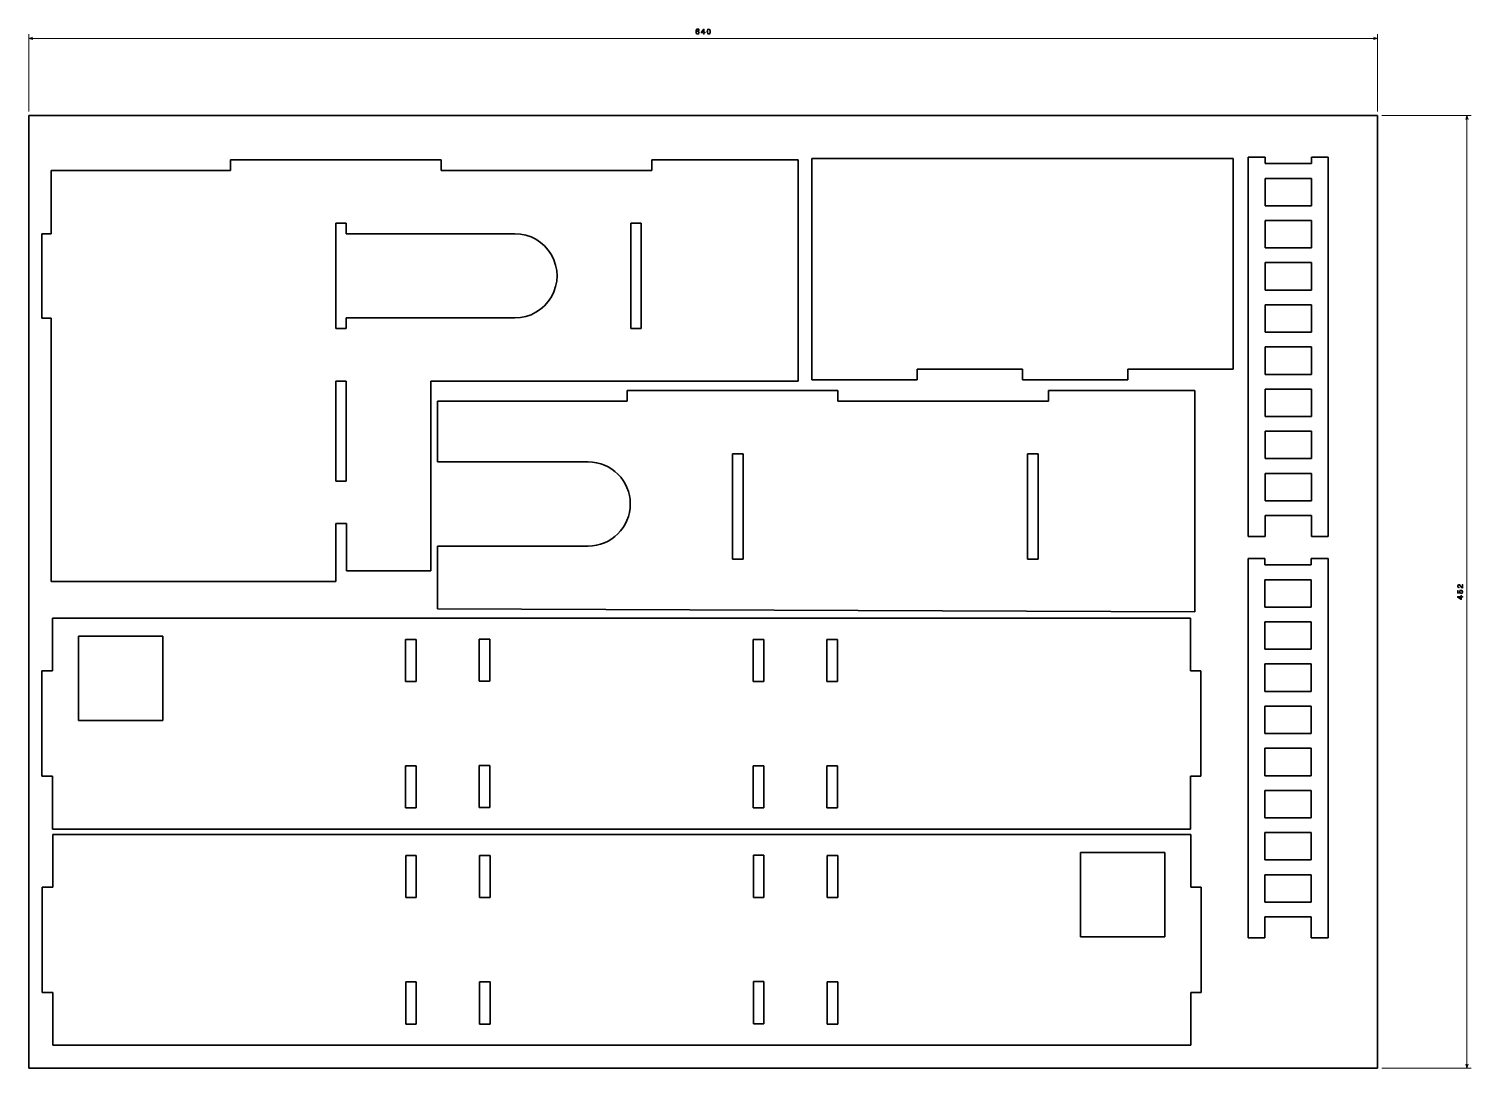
# Model space of a CAD drawing. Extents: x 99 to 783, y 62 to 555.
import ezdxf

# ---------------------------------------------------------------- set-up
doc = ezdxf.new("R2010")
doc.units = 0

msp = doc.modelspace()

# ---------------------------------------------------------------- linework, layer by layer
at = {"color": 7, "lineweight": 13}
for p, q in [((99.004669, 515.617432), (99.004669, 552.255554)), ((99.004669, 550.255554), (739.004639, 550.255554)), ((739.004639, 515.617432), (739.004639, 552.255554)), ((741.004639, 513.617432), (783.470459, 513.617432)), ((781.470459, 61.617401), (781.470459, 513.617432)), ((741.004639, 61.617401), (783.470459, 61.617401))]:
    msp.add_line(p, q, dxfattribs=at)
at = {"color": 7, "lineweight": 35}
for p, q in [((99.004669, 513.617432), (739.004639, 513.617432)), ((99.004669, 513.617432), (99.004669, 61.617401)), ((739.004639, 61.617401), (739.004639, 513.617432)), ((470.502747, 493.237488), (470.502747, 388.237488)), ((670.502686, 493.237488), (470.502747, 493.237488)), ((670.502686, 393.237488), (670.502686, 493.237488)), ((677.643066, 493.828308), (677.643066, 313.828308)), ((715.643066, 313.828308), (715.643066, 493.828308)), ((194.660522, 487.582062), (109.660522, 487.582062)), ((109.660522, 487.582062), (109.660522, 457.582062)), ((294.660522, 492.582062), (194.660522, 492.582062)), ((394.660522, 487.582062), (294.660522, 487.582062)), ((464.060547, 492.582062), (394.660522, 492.582062)), ((464.060547, 387.582062), (464.060547, 492.582062)), ((685.643066, 490.828308), (707.643066, 490.828308)), ((707.643066, 483.828308), (685.643066, 483.828308)), ((685.643066, 470.828308), (707.643066, 470.828308)), ((244.660522, 462.582062), (244.660522, 412.582062)), ((384.660522, 462.582062), (384.660522, 412.582062)), ((389.660522, 412.582062), (389.660522, 462.582062)), ((707.643066, 463.828308), (685.643066, 463.828308)), ((105.112183, 457.582062), (105.112183, 417.422852)), ((249.660522, 457.581818), (329.660522, 457.581696)), ((685.643066, 450.828308), (707.643066, 450.828308)), ((707.643066, 443.828308), (685.643066, 443.828308)), ((685.643066, 430.828308), (707.643066, 430.828308)), ((249.660522, 417.581818), (329.660461, 417.581696)), ((707.643066, 423.828308), (685.643066, 423.828308)), ((109.660522, 417.422852), (109.660522, 292.582062)), ((685.643066, 410.828308), (707.643066, 410.828308)), ((707.643066, 403.828308), (685.643066, 403.828308)), ((520.502747, 393.237488), (570.502686, 393.237488)), ((620.502686, 393.237488), (670.502686, 393.237488)), ((685.643066, 390.828308), (707.643066, 390.828308)), ((244.660522, 387.582062), (244.660522, 340.082062)), ((249.660522, 340.082062), (249.660522, 387.582062)), ((289.750671, 387.582062), (289.750671, 297.582062)), ((289.750671, 387.582062), (464.060547, 387.582062)), ((470.502747, 388.237488), (520.502747, 388.237488)), ((570.502686, 388.237488), (620.502686, 388.237488)), ((707.643066, 383.828308), (685.643066, 383.828308)), ((382.957397, 378.104309), (292.957397, 378.104309)), ((292.957397, 378.104309), (292.957397, 349.353638)), ((482.957397, 383.104309), (382.957397, 383.104309)), ((582.957397, 378.104309), (482.957397, 378.104309)), ((652.357361, 383.104309), (582.957397, 383.104309)), ((652.357361, 278.104309), (652.357361, 383.104309)), ((685.643066, 370.828308), (707.643066, 370.828308)), ((707.643066, 363.828308), (685.643066, 363.828308)), ((364.431274, 349.329407), (292.957397, 349.353638)), ((432.957397, 303.104309), (432.957397, 353.104309)), ((437.957397, 353.104309), (437.957397, 303.104309)), ((572.957397, 303.104309), (572.957397, 353.104309)), ((577.957397, 353.104309), (577.957397, 303.104309)), ((685.643066, 350.828308), (707.643066, 350.828308)), ((707.643066, 343.828308), (685.643066, 343.828308)), ((685.643066, 330.828308), (707.643066, 330.828308)), ((707.643066, 323.828308), (685.643066, 323.828308)), ((244.660522, 292.582062), (244.660522, 320.082062)), ((249.750732, 320.082062), (249.750732, 297.582062)), ((292.957458, 309.353638), (364.417725, 309.329407)), ((292.957458, 279.536255), (292.957458, 309.353638)), ((677.61615, 303.399902), (677.61615, 123.39991)), ((715.61615, 123.39991), (715.61615, 303.399902)), ((249.750732, 297.582062), (289.750671, 297.582062)), ((685.61615, 300.399902), (707.61615, 300.399902)), ((109.660522, 292.582062), (244.660522, 292.582062)), ((707.61615, 293.399902), (685.61615, 293.399902)), ((110.246216, 250.088333), (110.246216, 275.088318)), ((110.246216, 275.088318), (650.246216, 275.088318)), ((292.957458, 279.536255), (652.357361, 278.104309)), ((650.246216, 275.088318), (650.246216, 250.088333)), ((685.61615, 280.399902), (707.61615, 280.399902)), ((707.61615, 273.399902), (685.61615, 273.399902)), ((162.574615, 266.548096), (122.574585, 266.548096)), ((122.574585, 266.548096), (122.574585, 226.548096)), ((162.574615, 226.548096), (162.574615, 266.548096)), ((312.746216, 265.220245), (312.746216, 245.220245)), ((317.746216, 245.220245), (317.746216, 265.220245)), ((685.61615, 260.399902), (707.61615, 260.399902)), ((707.61615, 253.399902), (685.61615, 253.399902)), ((105.246216, 200.088333), (105.246216, 250.088333)), ((655.246216, 250.088333), (655.246216, 200.088333)), ((685.61615, 240.399902), (707.61615, 240.399902)), ((707.61615, 233.399902), (685.61615, 233.399902)), ((122.574585, 226.548096), (162.574615, 226.548096)), ((685.61615, 220.399902), (707.61615, 220.399902)), ((707.61615, 213.399902), (685.61615, 213.399902)), ((110.246216, 175.088333), (110.246216, 200.088333)), ((277.746216, 205.088333), (277.746216, 185.088333)), ((282.746216, 185.088333), (282.746216, 205.088333)), ((312.746216, 205.220245), (312.746216, 185.220245)), ((317.746216, 185.220245), (317.746216, 205.220245)), ((442.746216, 205.088333), (442.746216, 185.088333)), ((447.746216, 185.088333), (447.746216, 205.088333)), ((477.746216, 205.088333), (477.746216, 185.088333)), ((482.746216, 185.088333), (482.746216, 205.088333)), ((650.246216, 200.088333), (650.246216, 175.088333)), ((685.61615, 200.399902), (707.61615, 200.399902)), ((707.61615, 193.399902), (685.61615, 193.399902)), ((685.61615, 180.399902), (707.61615, 180.399902)), ((650.246216, 175.088333), (110.246216, 175.088333)), ((650.36554, 172.53685), (110.36554, 172.53685)), ((110.36554, 172.53685), (110.36554, 147.53685)), ((650.36554, 147.53685), (650.36554, 172.53685)), ((707.61615, 173.399902), (685.61615, 173.399902)), ((277.86554, 142.53685), (277.86554, 162.53685)), ((282.86554, 162.53685), (282.86554, 142.53685)), ((312.86554, 142.53685), (312.86554, 162.53685)), ((317.86554, 162.53685), (317.86554, 142.53685)), ((442.86554, 142.668762), (442.86554, 162.668762)), ((447.86554, 162.668762), (447.86554, 142.668762)), ((477.86554, 142.53685), (477.86554, 162.53685)), ((482.86554, 162.53685), (482.86554, 142.53685)), ((598.03717, 163.996613), (638.03717, 163.996613)), ((598.03717, 123.996613), (598.03717, 163.996613)), ((638.03717, 163.996613), (638.03717, 123.996613)), ((685.61615, 160.399902), (707.61615, 160.399902)), ((707.61615, 153.399902), (685.61615, 153.399902)), ((105.36554, 147.53685), (105.36554, 97.53685)), ((655.36554, 97.53685), (655.36554, 147.53685)), ((685.61615, 140.399902), (707.61615, 140.399902)), ((707.61615, 133.399902), (685.61615, 133.399902)), ((638.03717, 123.996613), (598.03717, 123.996613)), ((110.36554, 97.53685), (110.36554, 72.53685)), ((277.86554, 82.53685), (277.86554, 102.53685)), ((282.86554, 102.53685), (282.86554, 82.53685)), ((312.86554, 82.53685), (312.86554, 102.53685)), ((317.86554, 102.53685), (317.86554, 82.53685)), ((442.86554, 82.668762), (442.86554, 102.668762)), ((447.86554, 102.668762), (447.86554, 82.668762)), ((477.86554, 82.53685), (477.86554, 102.53685)), ((482.86554, 102.53685), (482.86554, 82.53685)), ((650.36554, 72.53685), (650.36554, 97.53685)), ((110.36554, 72.53685), (650.36554, 72.53685)), ((739.004639, 61.617401), (99.004669, 61.617401))]:
    msp.add_line(p, q, dxfattribs=at)
at = {"color": 7, "lineweight": 35, "ltscale": 0.2}
for p, q in [((685.643066, 493.828308), (677.643066, 493.828308)), ((715.643066, 493.828308), (707.643066, 493.828308)), ((677.643066, 313.828308), (685.643066, 313.828308)), ((707.643066, 313.828308), (715.643066, 313.828308)), ((685.61615, 303.399902), (677.61615, 303.399902)), ((715.61615, 303.399902), (707.61615, 303.399902)), ((677.61615, 123.39991), (685.61615, 123.39991)), ((707.61615, 123.39991), (715.61615, 123.39991))]:
    msp.add_line(p, q, dxfattribs=at)
at = {"color": 7, "lineweight": 35, "ltscale": 0.075}
for p, q in [((685.643066, 490.828308), (685.643066, 493.828308)), ((707.643066, 493.828308), (707.643066, 490.828308)), ((685.61615, 300.399902), (685.61615, 303.399902)), ((707.61615, 303.399902), (707.61615, 300.399902))]:
    msp.add_line(p, q, dxfattribs=at)
at = {"color": 7, "lineweight": 35, "ltscale": 0.125}
for p, q in [((194.660522, 492.582062), (194.660522, 487.582062)), ((294.660522, 492.582062), (294.660522, 487.582062)), ((394.660522, 492.582062), (394.660522, 487.582062)), ((244.660522, 462.582062), (249.660522, 462.582062)), ((384.660522, 462.582062), (389.660522, 462.582062)), ((249.660522, 412.582062), (244.660522, 412.582062)), ((389.660522, 412.582062), (384.660522, 412.582062)), ((520.502747, 388.237488), (520.502747, 393.237488)), ((570.502686, 388.237488), (570.502686, 393.237488)), ((620.502686, 388.237488), (620.502686, 393.237488)), ((249.660522, 387.582062), (244.660522, 387.582062)), ((382.957397, 383.104309), (382.957397, 378.104309)), ((482.957397, 383.104309), (482.957397, 378.104309)), ((582.957397, 383.104309), (582.957397, 378.104309)), ((432.957397, 353.104309), (437.957397, 353.104309)), ((572.957397, 353.104309), (577.957397, 353.104309)), ((244.660522, 340.082062), (249.660522, 340.082062)), ((437.957397, 303.104309), (432.957397, 303.104309)), ((577.957397, 303.104309), (572.957397, 303.104309)), ((282.746216, 265.088318), (277.746216, 265.088318)), ((317.746216, 265.220245), (312.746216, 265.220245)), ((447.746216, 265.088318), (442.746216, 265.088318)), ((482.746216, 265.088318), (477.746216, 265.088318)), ((105.246216, 250.088333), (110.246216, 250.088333)), ((655.246216, 250.088333), (650.246216, 250.088333)), ((277.746216, 245.088333), (282.746216, 245.088333)), ((312.746216, 245.220245), (317.746216, 245.220245)), ((442.746216, 245.088333), (447.746216, 245.088333)), ((477.746216, 245.088333), (482.746216, 245.088333)), ((105.246216, 200.088333), (110.246216, 200.088333)), ((282.746216, 205.088333), (277.746216, 205.088333)), ((317.746216, 205.220245), (312.746216, 205.220245)), ((447.746216, 205.088333), (442.746216, 205.088333)), ((482.746216, 205.088333), (477.746216, 205.088333)), ((655.246216, 200.088333), (650.246216, 200.088333)), ((277.746216, 185.088333), (282.746216, 185.088333)), ((312.746216, 185.220245), (317.746216, 185.220245)), ((442.746216, 185.088333), (447.746216, 185.088333)), ((477.746216, 185.088333), (482.746216, 185.088333)), ((277.86554, 162.53685), (282.86554, 162.53685)), ((312.86554, 162.53685), (317.86554, 162.53685)), ((442.86554, 162.668762), (447.86554, 162.668762)), ((477.86554, 162.53685), (482.86554, 162.53685)), ((105.36554, 147.53685), (110.36554, 147.53685)), ((655.36554, 147.53685), (650.36554, 147.53685)), ((282.86554, 142.53685), (277.86554, 142.53685)), ((317.86554, 142.53685), (312.86554, 142.53685)), ((447.86554, 142.668762), (442.86554, 142.668762)), ((482.86554, 142.53685), (477.86554, 142.53685)), ((105.36554, 97.53685), (110.36554, 97.53685)), ((277.86554, 102.53685), (282.86554, 102.53685)), ((312.86554, 102.53685), (317.86554, 102.53685)), ((442.86554, 102.668762), (447.86554, 102.668762)), ((477.86554, 102.53685), (482.86554, 102.53685)), ((655.36554, 97.53685), (650.36554, 97.53685)), ((282.86554, 82.53685), (277.86554, 82.53685)), ((317.86554, 82.53685), (312.86554, 82.53685)), ((447.86554, 82.668762), (442.86554, 82.668762)), ((482.86554, 82.53685), (477.86554, 82.53685))]:
    msp.add_line(p, q, dxfattribs=at)
at = {"color": 7, "lineweight": 35, "ltscale": 0.325}
for p, q in [((685.643066, 470.828308), (685.643066, 483.828308)), ((707.643066, 483.828308), (707.643066, 470.828308)), ((685.643066, 450.828308), (685.643066, 463.828308)), ((707.643066, 463.828308), (707.643066, 450.828308)), ((685.643066, 430.828308), (685.643066, 443.828308)), ((707.643066, 443.828308), (707.643066, 430.828308)), ((685.643066, 410.828308), (685.643066, 423.828308)), ((707.643066, 423.828308), (707.643066, 410.828308)), ((685.643066, 390.828308), (685.643066, 403.828308)), ((707.643066, 403.828308), (707.643066, 390.828308)), ((685.643066, 370.828308), (685.643066, 383.828308)), ((707.643066, 383.828308), (707.643066, 370.828308)), ((685.643066, 350.828308), (685.643066, 363.828308)), ((707.643066, 363.828308), (707.643066, 350.828308)), ((685.643066, 330.828308), (685.643066, 343.828308)), ((707.643066, 343.828308), (707.643066, 330.828308)), ((685.61615, 280.399902), (685.61615, 293.399902)), ((707.61615, 293.399902), (707.61615, 280.399902)), ((685.61615, 260.399902), (685.61615, 273.399902)), ((707.61615, 273.399902), (707.61615, 260.399902)), ((685.61615, 240.399902), (685.61615, 253.399902)), ((707.61615, 253.399902), (707.61615, 240.399902)), ((685.61615, 220.399902), (685.61615, 233.399902)), ((707.61615, 233.399902), (707.61615, 220.399902)), ((685.61615, 200.399902), (685.61615, 213.399902)), ((707.61615, 213.399902), (707.61615, 200.399902)), ((685.61615, 180.399902), (685.61615, 193.399902)), ((707.61615, 193.399902), (707.61615, 180.399902)), ((685.61615, 160.399902), (685.61615, 173.399902)), ((707.61615, 173.399902), (707.61615, 160.399902)), ((685.61615, 140.399902), (685.61615, 153.399902)), ((707.61615, 153.399902), (707.61615, 140.399902))]:
    msp.add_line(p, q, dxfattribs=at)
at = {"color": 7, "lineweight": 35, "ltscale": 0.125006}
msp.add_line((249.660522, 457.581818), (249.660522, 462.582062), dxfattribs=at)
at = {"color": 7, "lineweight": 35, "ltscale": 0.113708}
for p, q in [((109.660522, 457.582062), (105.112183, 457.582062)), ((105.112183, 417.422852), (109.660522, 417.422852))]:
    msp.add_line(p, q, dxfattribs=at)
at = {"color": 7, "lineweight": 35, "ltscale": 0.124994}
msp.add_line((249.660522, 412.582062), (249.660522, 417.581818), dxfattribs=at)
at = {"color": 7, "lineweight": 35, "ltscale": 0.25}
for p, q in [((685.643066, 313.828308), (685.643066, 323.828308)), ((707.643066, 323.828308), (707.643066, 313.828308)), ((685.61615, 123.39991), (685.61615, 133.399902)), ((707.61615, 133.399902), (707.61615, 123.39991))]:
    msp.add_line(p, q, dxfattribs=at)
at = {"color": 7, "lineweight": 35, "ltscale": 0.127255}
msp.add_line((244.660522, 320.082062), (249.750732, 320.082062), dxfattribs=at)
at = {"color": 7, "lineweight": 35, "ltscale": 0.5}
for p, q in [((277.746216, 265.088318), (277.746216, 245.088333)), ((282.746216, 245.088333), (282.746216, 265.088318)), ((442.746216, 265.088318), (442.746216, 245.088333)), ((447.746216, 245.088333), (447.746216, 265.088318)), ((477.746216, 265.088318), (477.746216, 245.088333)), ((482.746216, 245.088333), (482.746216, 265.088318))]:
    msp.add_line(p, q, dxfattribs=at)
at = {"color": 7, "lineweight": 13}
for points in [[(417.200653, 554.081909), (417.132202, 554.373718), (416.973694, 554.589844), (416.72876, 554.726746), (416.411743, 554.77356), (416.199219, 554.748352), (416.015503, 554.679932), (415.853394, 554.568237), (415.716492, 554.409729), (415.608429, 554.211609), (415.529175, 553.970276), (415.47876, 553.685669), (415.464325, 553.365051), (415.521973, 552.853516), (415.698486, 552.482483), (415.983063, 552.259155), (416.372131, 552.183533), (416.721527, 552.248352), (416.988098, 552.417664), (417.161011, 552.684204), (417.22226, 553.022827), (417.161011, 553.365051), (416.995331, 553.628052), (416.739563, 553.793762), (416.422546, 553.851379), (416.080322, 553.779358), (415.824554, 553.573975), (415.878601, 553.970276), (415.993866, 554.254822), (416.17038, 554.424133), (416.415344, 554.48175), (416.595459, 554.452942), (416.732361, 554.377319), (416.822418, 554.251221), (416.869232, 554.081909)], [(419.202789, 552.255554), (419.527008, 552.255554), (419.527008, 552.875122), (419.883636, 552.875122), (419.883636, 553.16333), (419.527008, 553.16333), (419.527008, 554.701538), (419.199188, 554.701538), (418.104095, 553.192139), (418.104095, 552.875122), (419.202789, 552.875122)], [(420.805084, 553.476746), (420.859131, 552.911194), (421.028442, 552.50769), (421.298615, 552.262756), (421.673248, 552.183533), (422.044281, 552.262756), (422.314453, 552.50769), (422.480164, 552.911194), (422.537811, 553.476746), (422.480164, 554.038696), (422.411713, 554.262024), (422.314453, 554.44574), (422.044281, 554.690735), (421.673248, 554.77356), (421.298615, 554.690735), (421.028442, 554.442139), (420.859131, 554.038696)], [(421.150909, 553.476746), (421.179749, 553.912598), (421.269806, 554.226013), (421.431885, 554.409729), (421.673248, 554.474548), (421.911011, 554.409729), (422.07312, 554.226013), (422.163177, 553.912598), (422.191986, 553.476746), (422.163177, 553.037231), (422.07312, 552.723877), (421.911011, 552.540161), (421.673248, 552.478882), (421.431885, 552.540161), (421.269806, 552.723877), (421.179749, 553.037231)], [(416.872833, 553.019226), (416.833221, 552.792297), (416.732361, 552.619385), (416.570251, 552.504089), (416.36853, 552.468079), (416.155975, 552.504089), (415.993866, 552.615784), (415.889404, 552.788696), (415.856995, 553.015625), (415.893005, 553.239014), (415.993866, 553.408264), (416.159576, 553.516357), (416.382935, 553.555969), (416.577454, 553.516357), (416.732361, 553.411865), (416.833221, 553.242615)], [(418.406677, 553.16333), (419.202789, 554.28363), (419.202789, 553.16333)], [(779.470459, 289.407013), (779.470459, 291.125336), (779.160645, 291.125336), (779.160645, 289.767242), (778.991333, 289.842896), (778.850891, 289.972595), (778.595093, 290.372437), (778.487, 290.584961), (778.332153, 290.822723), (778.152039, 290.992035), (777.939453, 291.089294), (777.69812, 291.125336), (777.395508, 291.064087), (777.157776, 290.894775), (777.00647, 290.635406), (776.952454, 290.300385), (777.013672, 289.954559), (777.182983, 289.691589), (777.453186, 289.522308), (777.809814, 289.464661), (777.860229, 289.464661), (777.860229, 289.79248), (777.831421, 289.79248), (777.586426, 289.82489), (777.406311, 289.92215), (777.291077, 290.077057), (777.251465, 290.282379), (777.287476, 290.491302), (777.377502, 290.64621), (777.518005, 290.74707), (777.694519, 290.783112), (777.860229, 290.757874), (778.000732, 290.689453), (778.123169, 290.574158), (778.231262, 290.41568), (778.346558, 290.203125), (778.569885, 289.850098), (778.807617, 289.601532), (779.095825, 289.453857), (779.459656, 289.407013)], [(778.81842, 286.72403), (779.113831, 286.803284), (779.34436, 286.979797), (779.488464, 287.239166), (779.54248, 287.570587), (779.477661, 287.934418), (779.301147, 288.218994), (779.020142, 288.399109), (778.659912, 288.46756), (778.324951, 288.406311), (778.061951, 288.233398), (777.892639, 287.963226), (777.831421, 287.6138), (777.874634, 287.343628), (777.99353, 287.134705), (777.319885, 287.235565), (777.319885, 288.330658), (777.024475, 288.330658), (777.024475, 286.994202), (778.350159, 286.796082), (778.350159, 287.084259), (778.180847, 287.293213), (778.119568, 287.559753), (778.159241, 287.790314), (778.274475, 287.966827), (778.450989, 288.078491), (778.677979, 288.118134), (778.904907, 288.078491), (779.081421, 287.963226), (779.193054, 287.786713), (779.232727, 287.559753), (779.20752, 287.368835), (779.124634, 287.221161), (778.994934, 287.113068), (778.81842, 287.059052)], [(779.470459, 285.146942), (779.470459, 285.471161), (778.850891, 285.471161), (778.850891, 285.827789), (778.562683, 285.827789), (778.562683, 285.471161), (777.024475, 285.471161), (777.024475, 285.143341), (778.533875, 284.048248), (778.850891, 284.048248), (778.850891, 285.146942)], [(778.562683, 284.35083), (777.442383, 285.146942), (778.562683, 285.146942)]]:
    msp.add_lwpolyline(points, close=True, dxfattribs=at)
for points in [[(100.936523, 550.773193), (99.004669, 550.255554), (100.936523, 549.737915)], [(737.072815, 549.737915), (739.004639, 550.255554), (737.072815, 550.773193)], [(781.988098, 511.685547), (781.470459, 513.617432), (780.95282, 511.685547)], [(780.95282, 63.549252), (781.470459, 61.617401), (781.988098, 63.549252)]]:
    msp.add_lwpolyline(points, dxfattribs=at)
at = {"color": 7, "lineweight": 35}
for centre, start, end in [((329.660461, 437.581696), 269.999902, 89.999907), ((364.4245, 329.329407), 269.980579, 89.980577)]:
    msp.add_arc(centre, 20, start, end, dxfattribs=at)

doc.saveas('drawing.dxf')
